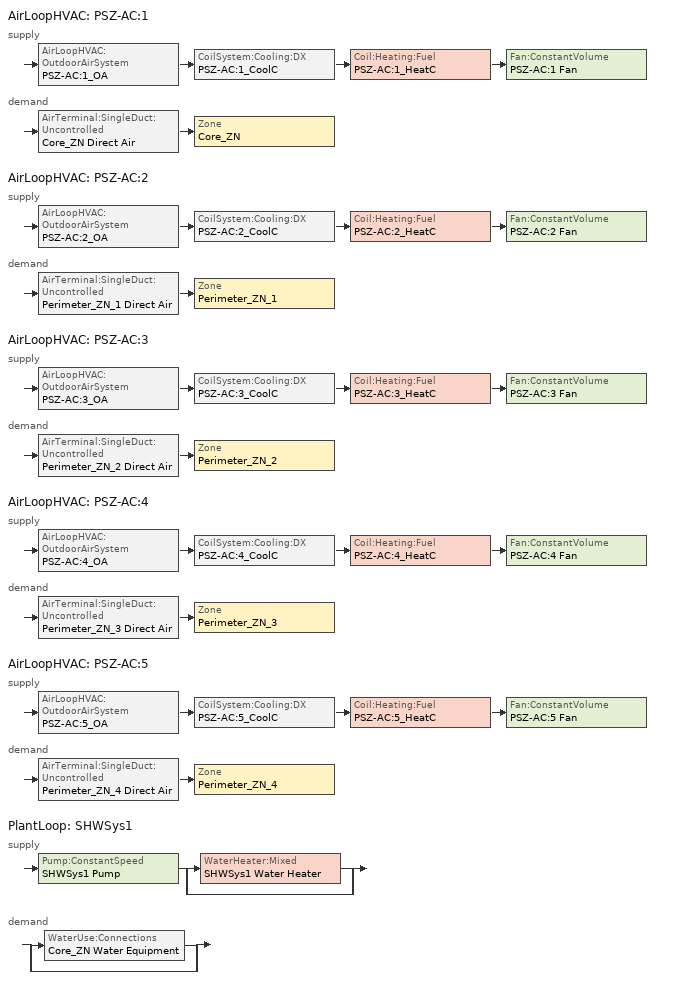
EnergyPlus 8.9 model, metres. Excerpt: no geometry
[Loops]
AirLoopHVAC 'PSZ-AC:1'
 supply: AirLoopHVAC:OutdoorAirSystem 'PSZ-AC:1_OA' > CoilSystem:Cooling:DX 'PSZ-AC:1_CoolC' > Coil:Heating:Fuel 'PSZ-AC:1_HeatC' > Fan:ConstantVolume 'PSZ-AC:1 Fan'
 demand: AirTerminal:SingleDuct:Uncontrolled 'Core_ZN Direct Air' > Zone 'Core_ZN'
AirLoopHVAC 'PSZ-AC:2'
 supply: AirLoopHVAC:OutdoorAirSystem 'PSZ-AC:2_OA' > CoilSystem:Cooling:DX 'PSZ-AC:2_CoolC' > Coil:Heating:Fuel 'PSZ-AC:2_HeatC' > Fan:ConstantVolume 'PSZ-AC:2 Fan'
 demand: AirTerminal:SingleDuct:Uncontrolled 'Perimeter_ZN_1 Direct Air' > Zone 'Perimeter_ZN_1'
AirLoopHVAC 'PSZ-AC:3'
 supply: AirLoopHVAC:OutdoorAirSystem 'PSZ-AC:3_OA' > CoilSystem:Cooling:DX 'PSZ-AC:3_CoolC' > Coil:Heating:Fuel 'PSZ-AC:3_HeatC' > Fan:ConstantVolume 'PSZ-AC:3 Fan'
 demand: AirTerminal:SingleDuct:Uncontrolled 'Perimeter_ZN_2 Direct Air' > Zone 'Perimeter_ZN_2'
AirLoopHVAC 'PSZ-AC:4'
 supply: AirLoopHVAC:OutdoorAirSystem 'PSZ-AC:4_OA' > CoilSystem:Cooling:DX 'PSZ-AC:4_CoolC' > Coil:Heating:Fuel 'PSZ-AC:4_HeatC' > Fan:ConstantVolume 'PSZ-AC:4 Fan'
 demand: AirTerminal:SingleDuct:Uncontrolled 'Perimeter_ZN_3 Direct Air' > Zone 'Perimeter_ZN_3'
AirLoopHVAC 'PSZ-AC:5'
 supply: AirLoopHVAC:OutdoorAirSystem 'PSZ-AC:5_OA' > CoilSystem:Cooling:DX 'PSZ-AC:5_CoolC' > Coil:Heating:Fuel 'PSZ-AC:5_HeatC' > Fan:ConstantVolume 'PSZ-AC:5 Fan'
 demand: AirTerminal:SingleDuct:Uncontrolled 'Perimeter_ZN_4 Direct Air' > Zone 'Perimeter_ZN_4'
PlantLoop 'SHWSys1'
 supply: Pump:ConstantSpeed 'SHWSys1 Pump' > split
  | WaterHeater:Mixed 'SHWSys1 Water Heater'
  | bypass
 demand: split
  | WaterUse:Connections 'Core_ZN Water Equipment'
  | bypass
[ComponentCost:LineItem]
Name | Line Item Type | Item | Cost per Each {$} | Quantity | Cost per Unit of Output Capacity {$/kW}
People:Core_ZN | General | Core_ZN | 1 | 8.0516
LIGHTING EQUIP:Core_ZN | Lights | Core_ZN |  |  | 1
ElectricEquipment:Core_ZN:MiscPlug | General | Core_ZN | 1 | 1.2077
Infiltration:Perimeter_ZN_1 | General | Perimeter_ZN_1 | 1 | 0.0596
People:Perimeter_ZN_1 | General | Perimeter_ZN_1 | 1 | 6.1036
LIGHTING EQUIP:Perimeter_ZN_1 | Lights | Perimeter_ZN_1 |  |  | 1
ElectricEquipment:Perimeter_ZN_1:MiscPlug | General | Perimeter_ZN_1 | 1 | 0.9155
Infiltration:Perimeter_ZN_2 | General | Perimeter_ZN_2 | 1 | 0.0376
People:Perimeter_ZN_2 | General | Perimeter_ZN_2 | 1 | 3.6207
LIGHTING EQUIP:Perimeter_ZN_2 | Lights | Perimeter_ZN_2 |  |  | 1
ElectricEquipment:Perimeter_ZN_2:MiscPlug | General | Perimeter_ZN_2 | 1 | 0.5431
Infiltration:Perimeter_ZN_3 | General | Perimeter_ZN_3 | 1 | 0.0596
People:Perimeter_ZN_3 | General | Perimeter_ZN_3 | 1 | 6.1036
LIGHTING EQUIP:Perimeter_ZN_3 | Lights | Perimeter_ZN_3 |  |  | 1
ElectricEquipment:Perimeter_ZN_3:MiscPlug | General | Perimeter_ZN_3 | 1 | 0.9155
Infiltration:Perimeter_ZN_4 | General | Perimeter_ZN_4 | 1 | 0.0376
People:Perimeter_ZN_4 | General | Perimeter_ZN_4 | 1 | 3.6207
LIGHTING EQUIP:Perimeter_ZN_4 | Lights | Perimeter_ZN_4 |  |  | 1
ElectricEquipment:Perimeter_ZN_4:MiscPlug | General | Perimeter_ZN_4 | 1 | 0.5431
[Sizing:Zone] Zone Cooling Design Supply Air Temperature Input Method=SupplyAirTemperature; Zone Cooling Design Supply Air Temperature {C}=14; Zone Heating Design Supply Air Temperature Input Method=SupplyAirTemperature; Zone Heating Design Supply Air Temperature {C}=40; Zone Cooling Design Supply Air Humidity Ratio {kgWater/kgDryAir}=0.0085; Zone Heating Design Supply Air Humidity Ratio {kgWater/kgDryAir}=0.008; Zone Heating Sizing Factor=0; Zone Cooling Sizing Factor=0; Cooling Design Air Flow Method=DesignDay; Cooling Design Air Flow Rate {m3/s}=0; Cooling Minimum Air Flow {m3/s}=0; Cooling Minimum Air Flow Fraction=0; Heating Design Air Flow Method=DesignDay; Heating Design Air Flow Rate {m3/s}=0
Name | Design Specification Outdoor Air Object
Core_ZN | SZ DSOA Core_ZN
Perimeter_ZN_1 | SZ DSOA Perimeter_ZN_1
Perimeter_ZN_2 | SZ DSOA Perimeter_ZN_2
Perimeter_ZN_3 | SZ DSOA Perimeter_ZN_3
Perimeter_ZN_4 | SZ DSOA Perimeter_ZN_4
[DesignSpecification:OutdoorAir] Outdoor Air Method=Flow/Zone; Outdoor Air Flow per Zone Floor Area {m3/s-m2}=0
Name | Outdoor Air Flow per Zone {m3/s}
SZ DSOA Core_ZN | 0.0805157
SZ DSOA Perimeter_ZN_1; SZ DSOA Perimeter_ZN_3 | 0.0610361
SZ DSOA Perimeter_ZN_2; SZ DSOA Perimeter_ZN_4 | 0.0362074
[ZoneControl:Thermostat] Control Type Schedule=Dual Zone Control Type Sched
Name | Zone or ZoneList | Control 1
Core_ZN Thermostat | Core_ZN | Core_ZN DualSPSched
Perimeter_ZN_1 Thermostat | Perimeter_ZN_1 | Perimeter_ZN_1 DualSPSched
Perimeter_ZN_2 Thermostat | Perimeter_ZN_2 | Perimeter_ZN_2 DualSPSched
Perimeter_ZN_3 Thermostat | Perimeter_ZN_3 | Perimeter_ZN_3 DualSPSched
Perimeter_ZN_4 Thermostat | Perimeter_ZN_4 | Perimeter_ZN_4 DualSPSched
[ThermostatSetpoint:DualSetpoint] Heating Setpoint Temperature Schedule=HtgSetP_Sch; Cooling Setpoint Temperature Schedule=ClgSetP_Sch
Core_ZN DualSPSched; Perimeter_ZN_1 DualSPSched; Perimeter_ZN_2 DualSPSched; Perimeter_ZN_3 DualSPSched; Perimeter_ZN_4 DualSPSched
[Zone equipment]
Core_ZN: Core_ZN Direct Air
Perimeter_ZN_1: Perimeter_ZN_1 Direct Air
Perimeter_ZN_2: Perimeter_ZN_2 Direct Air
Perimeter_ZN_3: Perimeter_ZN_3 Direct Air
Perimeter_ZN_4: Perimeter_ZN_4 Direct Air
[AirTerminal:SingleDuct:Uncontrolled] Availability Schedule=ALWAYS_ON; Maximum Air Flow Rate {m3/s}=AUTOSIZE
Core_ZN Direct Air; Perimeter_ZN_1 Direct Air; Perimeter_ZN_2 Direct Air; Perimeter_ZN_3 Direct Air; Perimeter_ZN_4 Direct Air
[SetpointManager:SingleZone:Reheat] Control Variable=Temperature; Minimum Supply Air Temperature {C}=10; Maximum Supply Air Temperature {C}=50
Name | Control Zone | Setpoint Node or NodeList
SupAirTemp MngrCore_ZN | Core_ZN | PSZ-AC:1 Supply Equipment Outlet Node
SupAirTemp MngrPerimeter_ZN_1 | Perimeter_ZN_1 | PSZ-AC:2 Supply Equipment Outlet Node
SupAirTemp MngrPerimeter_ZN_2 | Perimeter_ZN_2 | PSZ-AC:3 Supply Equipment Outlet Node
SupAirTemp MngrPerimeter_ZN_3 | Perimeter_ZN_3 | PSZ-AC:4 Supply Equipment Outlet Node
SupAirTemp MngrPerimeter_ZN_4 | Perimeter_ZN_4 | PSZ-AC:5 Supply Equipment Outlet Node
[WaterUse:Connections]
Core_ZN Water Equipment: Water Use Equipment 1=Core_ZN Water Equipment
[WaterUse:Equipment]
Core_ZN Water Equipment: Peak Flow Rate {m3/s}=3.15444e-06; Flow Rate Fraction Schedule=BLDG_SWH_SCH; Target Temperature Schedule=Core_ZN Water Equipment Temp Sched; Hot Water Supply Temperature Schedule=Core_ZN Water Equipment Hot Supply Temp Sched; Zone=Core_ZN; Sensible Fraction Schedule=Core_ZN Water Equipment Sensible fract sched; Latent Fraction Schedule=Core_ZN Water Equipment Latent fract sched
[AirLoopHVAC] Design Supply Air Flow Rate {m3/s}=AUTOSIZE
PSZ-AC:1; PSZ-AC:2; PSZ-AC:3; PSZ-AC:4; PSZ-AC:5
[SetpointManager:MixedAir] Control Variable=Temperature
Name | Setpoint Node or NodeList
PSZ-AC:1_CoolC SAT Manager | PSZ-AC:1_CoolC-PSZ-AC:1_HeatCNode
PSZ-AC:1_HeatC MixedAir Manager | PSZ-AC:1_HeatC-PSZ-AC:1 FanNode
PSZ-AC:1_OAMixed Air Temp Manager | PSZ-AC:1_OA-PSZ-AC:1_CoolCNode
PSZ-AC:2_CoolC SAT Manager | PSZ-AC:2_CoolC-PSZ-AC:2_HeatCNode
PSZ-AC:2_HeatC MixedAir Manager | PSZ-AC:2_HeatC-PSZ-AC:2 FanNode
PSZ-AC:2_OAMixed Air Temp Manager | PSZ-AC:2_OA-PSZ-AC:2_CoolCNode
PSZ-AC:3_CoolC SAT Manager | PSZ-AC:3_CoolC-PSZ-AC:3_HeatCNode
PSZ-AC:3_HeatC MixedAir Manager | PSZ-AC:3_HeatC-PSZ-AC:3 FanNode
PSZ-AC:3_OAMixed Air Temp Manager | PSZ-AC:3_OA-PSZ-AC:3_CoolCNode
PSZ-AC:4_CoolC SAT Manager | PSZ-AC:4_CoolC-PSZ-AC:4_HeatCNode
PSZ-AC:4_HeatC MixedAir Manager | PSZ-AC:4_HeatC-PSZ-AC:4 FanNode
PSZ-AC:4_OAMixed Air Temp Manager | PSZ-AC:4_OA-PSZ-AC:4_CoolCNode
PSZ-AC:5_CoolC SAT Manager | PSZ-AC:5_CoolC-PSZ-AC:5_HeatCNode
PSZ-AC:5_HeatC MixedAir Manager | PSZ-AC:5_HeatC-PSZ-AC:5 FanNode
PSZ-AC:5_OAMixed Air Temp Manager | PSZ-AC:5_OA-PSZ-AC:5_CoolCNode
[Sizing:System] Type of Load to Size On=Sensible; Design Outdoor Air Flow Rate {m3/s}=AUTOSIZE; Central Heating Maximum System Air Flow Ratio=0.3; Preheat Design Temperature {C}=7; Preheat Design Humidity Ratio {kgWater/kgDryAir}=0.008; Precool Design Temperature {C}=12.8; Precool Design Humidity Ratio {kgWater/kgDryAir}=0.008; Central Cooling Design Supply Air Temperature {C}=12.8; Central Heating Design Supply Air Temperature {C}=40; Type of Zone Sum to Use=NonCoincident; 100% Outdoor Air in Cooling=No; 100% Outdoor Air in Heating=No; Central Cooling Design Supply Air Humidity Ratio {kgWater/kgDryAir}=0.0085; Central Heating Design Supply Air Humidity Ratio {kgWater/kgDryAir}=0.008; Cooling Supply Air Flow Rate Method=DesignDay; Cooling Supply Air Flow Rate {m3/s}=0; Heating Supply Air Flow Rate Method=DesignDay; Heating Supply Air Flow Rate {m3/s}=0; Zone Maximum Outdoor Air Fraction=1; Cooling Design Capacity Method=CoolingDesignCapacity; Cooling Design Capacity {W}=autosize; Heating Design Capacity Method=HeatingDesignCapacity; Heating Design Capacity {W}=autosize; Central Cooling Capacity Control Method=VAV
PSZ-AC:1; PSZ-AC:2; PSZ-AC:3; PSZ-AC:4; PSZ-AC:5
[Controller:OutdoorAir] Minimum Outdoor Air Flow Rate {m3/s}=AUTOSIZE; Maximum Outdoor Air Flow Rate {m3/s}=AUTOSIZE; Economizer Control Type=NoEconomizer; Economizer Control Action Type=ModulateFlow; Economizer Maximum Limit Dry-Bulb Temperature {C}=28; Economizer Maximum Limit Enthalpy {J/kg}=64000; Economizer Minimum Limit Dry-Bulb Temperature {C}=0; Lockout Type=NoLockout; Minimum Limit Type=FixedMinimum; Minimum Outdoor Air Schedule=MinOA_Sched
PSZ-AC:1_OA_Controller; PSZ-AC:2_OA_Controller; PSZ-AC:3_OA_Controller; PSZ-AC:4_OA_Controller; PSZ-AC:5_OA_Controller
[CoilSystem:Cooling:DX] Availability Schedule=ALWAYS_ON
Name | Cooling Coil
PSZ-AC:1_CoolC | PSZ-AC:1_CoolC DXCoil
PSZ-AC:2_CoolC | PSZ-AC:2_CoolC DXCoil
PSZ-AC:3_CoolC | PSZ-AC:3_CoolC DXCoil
PSZ-AC:4_CoolC | PSZ-AC:4_CoolC DXCoil
PSZ-AC:5_CoolC | PSZ-AC:5_CoolC DXCoil
[Coil:Cooling:DX:SingleSpeed] Availability Schedule=ALWAYS_ON; Gross Rated Total Cooling Capacity {W}=AUTOSIZE; Gross Rated Sensible Heat Ratio=AUTOSIZE; Gross Rated Cooling COP {W/W}=3.04924; Rated Air Flow Rate {m3/s}=AUTOSIZE
Name | Total Cooling Capacity Function of Temperature Curve | Total Cooling Capacity Function of Flow Fraction Curve | Energy Input Ratio Function of Temperature Curve | Energy Input Ratio Function of Flow Fraction Curve | Part Load Fraction Correlation Curve
PSZ-AC:1_CoolC DXCoil | PSZ-AC:1_CoolCLennoxStandard10Ton_TGA120S2B_CapFT | PSZ-AC:1_CoolCLennoxStandard10Ton_TGA120S2B_CapFF | PSZ-AC:1_CoolCLennoxStandard10Ton_TGA120S2B_EIRFT | PSZ-AC:1_CoolCLennoxStandard10Ton_TGA120S2B_EIRFFF | PSZ-AC:1_CoolCLennoxStandard10Ton_TGA120S2B_PLR
PSZ-AC:2_CoolC DXCoil | PSZ-AC:2_CoolCLennoxStandard10Ton_TGA120S2B_CapFT | PSZ-AC:2_CoolCLennoxStandard10Ton_TGA120S2B_CapFF | PSZ-AC:2_CoolCLennoxStandard10Ton_TGA120S2B_EIRFT | PSZ-AC:2_CoolCLennoxStandard10Ton_TGA120S2B_EIRFFF | PSZ-AC:2_CoolCLennoxStandard10Ton_TGA120S2B_PLR
PSZ-AC:3_CoolC DXCoil | PSZ-AC:3_CoolCLennoxStandard10Ton_TGA120S2B_CapFT | PSZ-AC:3_CoolCLennoxStandard10Ton_TGA120S2B_CapFF | PSZ-AC:3_CoolCLennoxStandard10Ton_TGA120S2B_EIRFT | PSZ-AC:3_CoolCLennoxStandard10Ton_TGA120S2B_EIRFFF | PSZ-AC:3_CoolCLennoxStandard10Ton_TGA120S2B_PLR
PSZ-AC:4_CoolC DXCoil | PSZ-AC:4_CoolCLennoxStandard10Ton_TGA120S2B_CapFT | PSZ-AC:4_CoolCLennoxStandard10Ton_TGA120S2B_CapFF | PSZ-AC:4_CoolCLennoxStandard10Ton_TGA120S2B_EIRFT | PSZ-AC:4_CoolCLennoxStandard10Ton_TGA120S2B_EIRFFF | PSZ-AC:4_CoolCLennoxStandard10Ton_TGA120S2B_PLR
PSZ-AC:5_CoolC DXCoil | PSZ-AC:5_CoolCLennoxStandard10Ton_TGA120S2B_CapFT | PSZ-AC:5_CoolCLennoxStandard10Ton_TGA120S2B_CapFF | PSZ-AC:5_CoolCLennoxStandard10Ton_TGA120S2B_EIRFT | PSZ-AC:5_CoolCLennoxStandard10Ton_TGA120S2B_EIRFFF | PSZ-AC:5_CoolCLennoxStandard10Ton_TGA120S2B_PLR
[Coil:Heating:Fuel] Availability Schedule=ALWAYS_ON; Fuel Type=NaturalGas; Burner Efficiency=0.8; Nominal Capacity {W}=AUTOSIZE
PSZ-AC:1_HeatC; PSZ-AC:2_HeatC; PSZ-AC:3_HeatC; PSZ-AC:4_HeatC; PSZ-AC:5_HeatC
[Fan:ConstantVolume] Availability Schedule=HVACOperationSchd; Fan Total Efficiency=0.263678; Pressure Rise {Pa}=500; Maximum Flow Rate {m3/s}=AUTOSIZE; Motor Efficiency=0.825; Motor In Airstream Fraction=1
PSZ-AC:1 Fan; PSZ-AC:2 Fan; PSZ-AC:3 Fan; PSZ-AC:4 Fan; PSZ-AC:5 Fan
[PlantLoop]
SHWSys1: Fluid Type=Water; Plant Equipment Operation Scheme=SHWSys1 Loop Operation Scheme List; Maximum Loop Temperature {C}=60; Minimum Loop Temperature {C}=10; Maximum Loop Flow Rate {m3/s}=AUTOSIZE; Minimum Loop Flow Rate {m3/s}=0; Plant Loop Volume {m3}=AUTOSIZE; Load Distribution Scheme=Optimal
[Sizing:Plant]
SHWSys1: Loop Type=Heating; Design Loop Exit Temperature {C}=60; Loop Design Temperature Difference {deltaC}=5
[SetpointManager:Scheduled]
SHWSys1 Loop Setpoint Manager: Control Variable=Temperature; Schedule=SHWSys1-Loop-Temp-Schedule; Setpoint Node or NodeList=SHWSys1 Supply Outlet Node
[PlantEquipmentOperationSchemes]
SHWSys1 Loop Operation Scheme List: Control Scheme 1=SHWSys1 Operation Scheme; Control Scheme 1 Schedule=PlantOnSched
[PlantEquipmentOperation:HeatingLoad]
SHWSys1 Operation Scheme: Load Range 1 Lower Limit {W}=0; Load Range 1 Upper Limit {W}=1000000000000000; Range 1 Equipment List=SHWSys1 Equipment List
[PlantEquipmentList]
SHWSys1 Equipment List: SHWSys1 Water Heater
[Pump:ConstantSpeed]
SHWSys1 Pump: Design Flow Rate {m3/s}=AUTOSIZE; Design Pump Head {Pa}=0.001; Design Power Consumption {W}=AUTOSIZE; Motor Efficiency=1; Fraction of Motor Inefficiencies to Fluid Stream=0; Pump Control Type=Intermittent
[WaterHeater:Mixed]
SHWSys1 Water Heater: Tank Volume {m3}=0.1514; Setpoint Temperature Schedule=SHWSys1 Water Heater Setpoint Temperature Schedule Name; Deadband Temperature Difference {deltaC}=2; Maximum Temperature Limit {C}=82.2222; Heater Control Type=Cycle; Heater Maximum Capacity {W}=845000; Heater Fuel Type=NATURALGAS; Heater Thermal Efficiency=0.8; Off Cycle Parasitic Fuel Consumption Rate {W}=20; Off Cycle Parasitic Fuel Type=NATURALGAS; Off Cycle Parasitic Heat Fraction to Tank=0.8; On Cycle Parasitic Fuel Type=NATURALGAS; Ambient Temperature Indicator=SCHEDULE; Ambient Temperature Schedule=SHWSys1 Water Heater Ambient Temperature Schedule Name; Off Cycle Loss Coefficient to Ambient Temperature {W/K}=6; On Cycle Loss Coefficient to Ambient Temperature {W/K}=6; Use Side Effectiveness=1; Source Side Effectiveness=1; Use Side Design Flow Rate {m3/s}=AUTOSIZE; Source Side Design Flow Rate {m3/s}=AUTOSIZE; Indirect Water Heating Recovery Time {hr}=1.5
[Schedule:Compact]
BLDG_SWH_SCH: Through: 12/31, For: Weekdays SummerDesignDay, Until: 05:00, 0.05, Until: 06:00, 0.08, Until: 07:00, 0.07, Until: 08:00, 0.19, Until: 09:00, 0.35, Until: 10:00, 0.38, Until: 11:00, 0.39, Until: 12:00, 0.47, Until: 13:00, 0.57, Until: 14:00, 0.54, Until: 15:00, 0.34, Until: 16:00, 0.33, Until: 17:00, 0.44, Until: 18:00, 0.26, Until: 19:00, 0.21, Until: 20:00, 0.15, Until: 21:00, 0.17, Until: 22:00, 0.08, Until: 24:00, 0.05, For: Saturday WinterDesignDay, Until: 05:00, 0.05, Until: 06:00, 0.08, Until: 07:00, 0.07, Until: 08:00, 0.11, Until: 09:00, 0.15, Until: 10:00, 0.21, Until: 11:00, 0.19, Until: 12:00, 0.23, Until: 13:00, 0.2, Until: 14:00, 0.19, Until: 15:00, 0.15, Until: 16:00, 0.13, Until: 17:00, 0.14, Until: 21:00, 0.07, Until: 22:00, 0.09, Until: 24:00, 0.05, For: Sunday Holidays AllOtherDays, Until: 05:00, 0.04, Until: 06:00, 0.07, Until: 11:00, 0.04, Until: 13:00, 0.06, Until: 14:00, 0.09, Until: 15:00, 0.06, Until: 21:00, 0.04, Until: 22:00, 0.07, Until: 24:00, 0.04
ALWAYS_ON; PlantOnSched; MinOA_Sched: Through: 12/31, For: AllDays, Until: 24:00, 1
HVACOperationSchd: Through: 12/31, For: Weekdays SummerDesignDay, Until: 06:00, 0, Until: 22:00, 1, Until: 24:00, 0, For: Saturday WinterDesignDay, Until: 06:00, 0, Until: 18:00, 1, Until: 24:00, 0, For: Sunday Holidays AllOtherDays, Until: 24:00, 0
HTGSETP_SCH: Through: 12/31, For: Weekdays WinterDesignDay, Until: 05:00, 15.6, Until: 19:00, 21, Until: 24:00, 13, For SummerDesignDay, Until: 24:00, 15.6, For: Saturday, Until: 06:00, 15.6, Until: 17:00, 21, Until: 24:00, 15.6, For: Sunday Holidays AllOtherDays, Until: 24:00, 15.6
CLGSETP_SCH: Through: 12/31, For: Weekdays SummerDesignDay, Until: 06:00, 30, Until: 22:00, 24, Until: 24:00, 30, For: Saturday, Until: 06:00, 30, Until: 18:00, 24, Until: 24:00, 30, For WinterDesignDay, Until: 24:00, 30, For: Sunday Holidays AllOtherDays, Until: 24:00, 30
Dual Zone Control Type Sched: Through: 12/31, For: AllDays, Until: 24:00, 4
Core_ZN Water Equipment Latent fract sched: Through: 12/31, For: AllDays, Until: 24:00, 0.05
Core_ZN Water Equipment Sensible fract sched: Through: 12/31, For: AllDays, Until: 24:00, 0.2
Core_ZN Water Equipment Temp Sched: Through: 12/31, For: AllDays, Until: 24:00, 48.8
Core_ZN Water Equipment Hot Supply Temp Sched: Through: 12/31, For: AllDays, Until: 24:00, 55
SHWSys1-Loop-Temp-Schedule; SHWSys1 Water Heater Setpoint Temperature Schedule Name: Through: 12/31, For: AllDays, Until: 24:00, 60
SHWSys1 Water Heater Ambient Temperature Schedule Name: Through: 12/31, For: AllDays, Until: 24:00, 22
[Curve:Biquadratic] Minimum Value of x=17; Maximum Value of x=22; Minimum Value of y=18; Maximum Value of y=46; Input Unit Type for X=Temperature; Input Unit Type for Y=Temperature; Output Unit Type=Dimensionless
Name | Coefficient1 Constant | Coefficient2 x | Coefficient3 x**2 | Coefficient4 y | Coefficient5 y**2 | Coefficient6 x*y
PSZ-AC:1_CoolCLennoxStandard10Ton_TGA120S2B_CapFT; PSZ-AC:2_CoolCLennoxStandard10Ton_TGA120S2B_CapFT; PSZ-AC:3_CoolCLennoxStandard10Ton_TGA120S2B_CapFT; PSZ-AC:4_CoolCLennoxStandard10Ton_TGA120S2B_CapFT; PSZ-AC:5_CoolCLennoxStandard10Ton_TGA120S2B_CapFT | 0.42415 | 0.04426 | -0.00042 | 0.00333 | -0.00008 | -0.00021
PSZ-AC:1_CoolCLennoxStandard10Ton_TGA120S2B_EIRFT; PSZ-AC:2_CoolCLennoxStandard10Ton_TGA120S2B_EIRFT; PSZ-AC:3_CoolCLennoxStandard10Ton_TGA120S2B_EIRFT; PSZ-AC:4_CoolCLennoxStandard10Ton_TGA120S2B_EIRFT; PSZ-AC:5_CoolCLennoxStandard10Ton_TGA120S2B_EIRFT | 1.23649 | -0.02431 | 0.00057 | -0.01434 | 0.00063 | -0.00038
[Curve:Quadratic]
Name | Coefficient1 Constant | Coefficient2 x | Coefficient3 x**2 | Minimum Value of x | Maximum Value of x
PSZ-AC:1_CoolCLennoxStandard10Ton_TGA120S2B_CapFF; PSZ-AC:2_CoolCLennoxStandard10Ton_TGA120S2B_CapFF; PSZ-AC:3_CoolCLennoxStandard10Ton_TGA120S2B_CapFF; PSZ-AC:4_CoolCLennoxStandard10Ton_TGA120S2B_CapFF; PSZ-AC:5_CoolCLennoxStandard10Ton_TGA120S2B_CapFF | 0.77136 | 0.34053 | -0.11088 | 0.75918 | 1.13877
PSZ-AC:1_CoolCLennoxStandard10Ton_TGA120S2B_EIRFFF; PSZ-AC:2_CoolCLennoxStandard10Ton_TGA120S2B_EIRFFF; PSZ-AC:3_CoolCLennoxStandard10Ton_TGA120S2B_EIRFFF; PSZ-AC:4_CoolCLennoxStandard10Ton_TGA120S2B_EIRFFF; PSZ-AC:5_CoolCLennoxStandard10Ton_TGA120S2B_EIRFFF | 1.2055 | -0.32953 | 0.12308 | 0.75918 | 1.13877
PSZ-AC:1_CoolCLennoxStandard10Ton_TGA120S2B_PLR; PSZ-AC:2_CoolCLennoxStandard10Ton_TGA120S2B_PLR; PSZ-AC:3_CoolCLennoxStandard10Ton_TGA120S2B_PLR; PSZ-AC:4_CoolCLennoxStandard10Ton_TGA120S2B_PLR; PSZ-AC:5_CoolCLennoxStandard10Ton_TGA120S2B_PLR | 0.771 | 0.229 | 0 | 0 | 1
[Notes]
EMSThermochromicWindow.idf
EMS emulation of thermochromic window model in ThermochromicWindow, which was from Small Office DOE Commercial Reference Building
A sample thermochromic window construction is assigned to the window Perimeter_ZN_1_wall_south_Window_1.
The overall window properties (U/SHGC/VT) of the thermochromic window at different specification temperatures are reported in the EIO file.
DOE Commercial Building Benchmark
Small Office, new construction
ASHRAE Standards 90.1-2004 and 62-1999
Description:  Single story, five zone office building.
Form:         Area = 511 m2 (5,500 ft2); Number of Stories = 1; Shape = rectangle, Aspect ratio = 1.5
Envelope:     Envelope thermal properties vary with climate according to ASHRAE Standard 90.1-2004.
Opaque constructions: mass walls; attic roof; slab-on-grade floor
Windows: window-to-wall ratio = 19%, equal distribution of punched windows
Infiltration = 0.4 cfm/ft2 above grade wall area at 0.3 in wc (75 Pa) adjusted to 0.016 in wc (4 Pa).
25% of full value when ventilation system on.
HVAC:         PSZ-AC, gas furnace
Int. gains:   lights = 10.76 W/m2 (1.0 W/ft2);
elec. plug loads = 6.78 W/m2 (0.63 W/ft2)
gas plug load = 0 W/m2 (0 W/ft2)
Detached Shading:               None
Daylight:                       None
Natural Ventilation:            None
Zonal Equipment:                None
Air Primary Loops:              PSZ-AC:1
Plant Loops:                    SHWSys1
System Equipment Autosize:      No
Purchased Cooling:              None
Purchased Heating:              None
Coils:                          Coil:Cooling:DX:SingleSpeed; Coil:Heating:Fuel
Pumps:                          None
Boilers:                        None
Chillers:                       None
Reference citation for the Commercial Building Benchmarks:
Deru, M.; Griffith, B.; Long, N.; Benne, K.; Torcellini, P; Halverson, M.;
Winiarski,  D.; Liu, B.; Crawley, D. (2008). DOE Commercial Building Resarch
Benchmarks for Commercial Buildings. Washington, DC: U.S. Department of Energy,
Energy Efficiency and Renewable Energy, Office of Building Technologies.
Start SimMetaData
WeatherFileName=USA_NV_Las.Vegas_TMY2.epw
CodeStandard=ASHRAE 90.1-2004
RoofConstruction=Attic and Other
ExtWallConstruction=Mass
End SimMetaData
